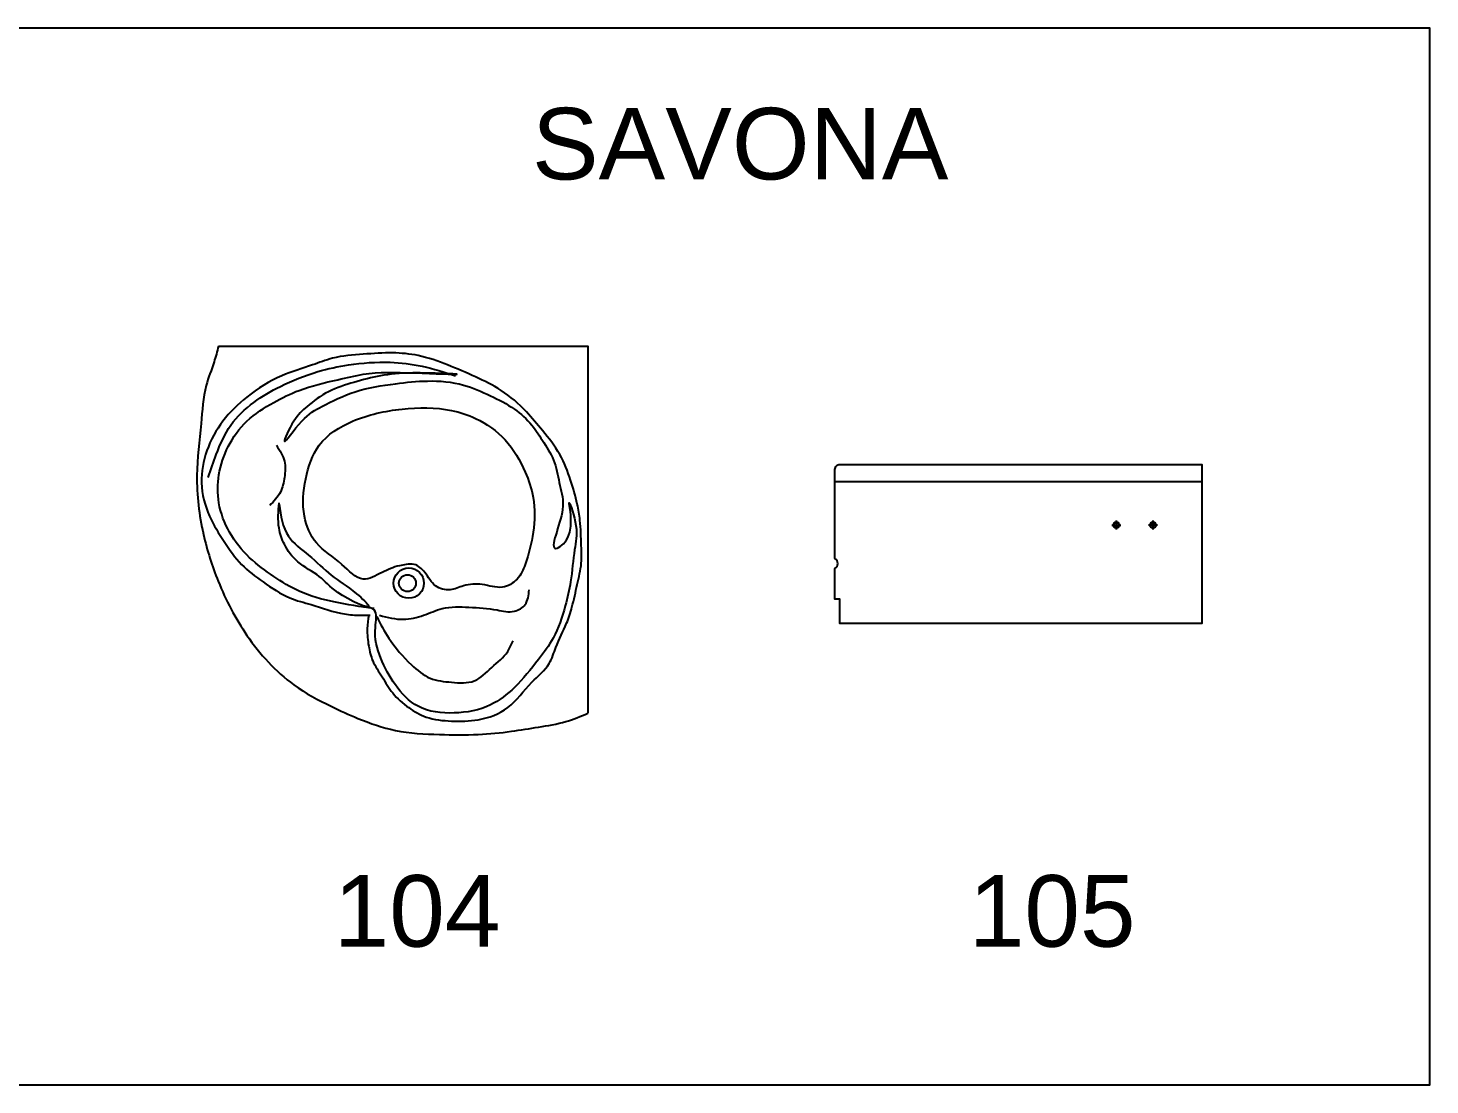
# Model space of a CAD drawing. Header units: inches. Extents: x 242965 to 445791, y 236206 to 423703.
# Drawn here: x 377195 to 382926, y 268246 to 272566 of the extents above; entities that cross this region are included whole.
import ezdxf

# ---------------------------------------------------------------- set-up
doc = ezdxf.new("R2010")
doc.units = ezdxf.units.IN
doc.header["$MEASUREMENT"] = 0
doc.layers.add('2', color=181, linetype='Continuous', lineweight=20)
doc.layers.add('HATCH', color=8, linetype='Continuous')
doc.layers.add('wc', color=144, linetype='Continuous')
doc.styles.add('Vni-Helve', font='')
doc.styles.get('Vni-Helve').set_extended_font_data('VNI-Helve')

# ---------------------------------------------------------------- blocks, each defined once
blk = doc.blocks.new('105')
at = {"layer": 'HATCH', "linetype": 'Continuous'}
blk.add_lwpolyline([(-1500, 630, -0.414214), (-1480, 650), (0, 650), (0, 0), (-1480, 0), (-1480, 100), (-1500, 100), (-1500, 225), (-1500, 225, 0.587572), (-1500, 265), (-1500, 265), (-1500, 580)], format="xyb", close=True, dxfattribs=at)
at = {"layer": 'wc', "color": 7}
blk.add_lwpolyline([(-1500, 630, -0.414214), (-1480, 650), (0, 650), (0, 0), (-1480, 0), (-1480, 100), (-1500, 100), (-1500, 225), (-1500, 225, 0.587572), (-1500, 265), (-1500, 265), (-1500, 580)], format="xyb", close=True, dxfattribs=at)
at = {"layer": 'wc'}
for points in [[(-1500, 580), (0, 580)], [(-368.4, 402.5), (-331.5, 402.5)], [(-365.4, 402.5), (-334.5, 402.5)], [(-350, 421), (-350, 384.1)], [(-350, 417.9), (-350, 387.1)], [(-181.5, 402.5), (-218.4, 402.5)], [(-184.5, 402.5), (-215.4, 402.5)], [(-200, 421), (-200, 384.1)], [(-200, 417.9), (-200, 387.1)]]:
    blk.add_lwpolyline(points, dxfattribs=at)
blk.add_lwpolyline([(-208.8, 411, 0.001835), (-208.8, 410.8)], format="xyb", dxfattribs=at)
for centre, radius in [((-350, 402.5), 12.6), ((-350, 402.5), 10.5), ((-200, 402.5), 12.6), ((-200, 402.5), 10.5)]:
    blk.add_circle(centre, radius, dxfattribs=at)
blk = doc.blocks.new('104')
at = {"layer": 'HATCH', "linetype": 'Continuous'}
blk.add_lwpolyline([(-1510.6, 0), (0, 0), (0, -1500.1)], dxfattribs=at)
blk.add_spline([(-1510.6, 0), (-1528.7, -64.2), (-1560.5, -160.6), (-1581.8, -316), (-1598.7, -528.2), (-1571.6, -769.9), (-1511.5, -960.8), (-1394, -1181.7), (-1306.5, -1291.1), (-1202.6, -1384.1), (-1049.6, -1471.7), (-940.2, -1520.9), (-787.2, -1570.1), (-606.8, -1586.6), (-448.3, -1586.6), (-312.9, -1573.7), (-201.8, -1556.4), (-90.7, -1534.1), (0, -1500.1)], degree=3, dxfattribs=at)
at = {"layer": 'wc', "color": 7, "ltscale": 3}
blk.add_lwpolyline([(-1510.6, 0), (0, 0), (0, -1500.1)], dxfattribs=at)
at = {"layer": 'wc'}
for centre, radius in [((-732.5, -968.3), 61.9), ((-738, -968.3), 34.6)]:
    blk.add_circle(centre, radius, dxfattribs=at)
at = {"layer": 'wc', "color": 7, "ltscale": 3}
blk.add_spline([(-1510.6, 0), (-1528.7, -64.2), (-1560.5, -160.6), (-1581.8, -316), (-1598.7, -528.2), (-1571.6, -769.9), (-1511.5, -960.8), (-1394, -1181.7), (-1306.5, -1291.1), (-1202.6, -1384.1), (-1049.6, -1471.7), (-940.2, -1520.9), (-787.2, -1570.1), (-606.8, -1586.6), (-448.3, -1586.6), (-312.9, -1573.7), (-201.8, -1556.4), (-90.7, -1534.1), (0, -1500.1)], degree=3, dxfattribs=at)
at = {"layer": 'wc'}
for points in [[(-896.5, -1099.6), (-902, -1154.4), (-896.5, -1225.5), (-880.1, -1285.7), (-841.8, -1351.3), (-798.1, -1417), (-732.5, -1477.1), (-661.4, -1515.4), (-557.6, -1531.8), (-448.3, -1526.4), (-328, -1477.1), (-229.6, -1373.2), (-158.5, -1296.6), (-131.2, -1231), (-87.5, -1132.5), (-65.6, -1066.8), (-43.7, -973.8), (-27.3, -886.3), (-27.3, -815.2), (-32.8, -711.2), (-43.7, -645.6), (-71.1, -547.1), (-114.8, -443.1), (-185.9, -344.7), (-251.5, -268.1), (-355.3, -180.5), (-459.2, -125.8), (-574, -76.6), (-694.2, -38.3), (-798.1, -27.4), (-918.4, -32.8), (-1044.1, -49.2), (-1126.1, -76.6), (-1251.8, -120.4), (-1394, -207.9), (-1492.4, -306.4), (-1558, -426.7), (-1579.8, -558), (-1547, -694.8), (-1486.9, -798.8), (-1415.8, -891.8), (-1328.4, -962.9), (-1219, -1028.5), (-1131.6, -1055.9), (-994.9, -1094.2), (-929.3, -1099.6), (-891, -1099.6)], [(-1552.5, -536.1), (-1519.7, -443.1), (-1459.6, -322.8), (-1366.6, -229.8), (-1257.3, -164.1), (-1104.2, -103.9), (-978.5, -76.6), (-809, -65.7), (-677.8, -82.1), (-541.2, -120.4)], [(-874.6, -1072.3), (-1038.6, -1044.9), (-1180.8, -1001.2), (-1284.6, -941), (-1383, -864.4), (-1465, -760.5), (-1508.8, -640.1), (-1508.8, -525.2), (-1470.5, -410.3), (-1394, -306.4), (-1284.6, -229.8), (-1180.8, -180.5), (-1022.2, -136.8), (-918.4, -114.9), (-705.2, -109.4), (-535.7, -114.9), (-716.1, -109.4), (-956.6, -147.7), (-1060.5, -186), (-1148, -246.2), (-1202.6, -306.4), (-1240.9, -388.4), (-1169.8, -306.4), (-1087.8, -246.2), (-951.2, -186), (-787.2, -153.2), (-656, -142.2), (-508.4, -158.7), (-399.1, -202.4), (-300.7, -257.1), (-229.6, -322.8), (-180.4, -393.9), (-136.7, -476), (-114.8, -569), (-103.9, -667.4), (-131.2, -826.1), (-82, -782.3), (-76.5, -640.1), (-49.2, -733.1), (-54.7, -831.6), (-71.1, -962.9), (-92.9, -1061.4), (-142.1, -1192.7), (-202.3, -1280.2), (-300.7, -1395.1), (-399.1, -1466.2), (-546.7, -1499), (-694.2, -1471.7), (-787.2, -1384.1), (-847.3, -1274.7), (-869.2, -1148.9), (-874.6, -1077.8), (-918.4, -1061.4)], [(-743.4, -891.8), (-710.6, -891.8), (-666.9, -924.6), (-623.2, -979.3), (-563.1, -995.7), (-508.4, -979.3), (-431.9, -973.8), (-349.9, -984.8), (-289.7, -951.9), (-256.9, -891.8), (-224.1, -760.5), (-224.1, -618.2), (-256.9, -514.3), (-338.9, -383), (-459.2, -295.4), (-557.6, -262.6), (-759.8, -257.1), (-962.1, -306.4), (-1098.8, -404.8), (-1153.4, -541.6), (-1158.9, -694.8), (-1109.7, -804.2), (-1005.8, -891.8), (-918.4, -951.9), (-841.8, -924.6), (-770.8, -897.2), (-743.4, -891.8)], [(-1273.7, -404.8), (-1240.9, -470.5), (-1240.9, -536.1), (-1257.3, -596.3), (-1301, -651)], [(-1262.8, -645.6), (-1224.5, -776.9), (-1142.5, -853.5), (-1049.6, -935.5), (-945.7, -1012.1), (-896.5, -1061.4), (-1022.2, -1006.6), (-1098.8, -941), (-1186.2, -880.8), (-1240.9, -809.7), (-1262.8, -744), (-1262.8, -640.1)], [(-852.8, -1099.6), (-754.4, -1116.1), (-672.4, -1099.6), (-595.9, -1072.3), (-486.5, -1066.8), (-371.7, -1077.8), (-300.7, -1083.2), (-256.9, -1055.9), (-240.5, -995.7)], [(-863.7, -1105.1), (-814.5, -1192.7), (-721.6, -1302.1), (-645.1, -1356.8), (-557.6, -1373.2), (-464.7, -1367.7), (-393.6, -1313), (-328, -1247.4), (-306.1, -1203.6)]]:
    blk.add_spline(points, degree=3, dxfattribs=at)

msp = doc.modelspace()

# ---------------------------------------------------------------- linework, layer by layer
at = {"layer": 'wc', "color": 3}
msp.add_lwpolyline([(377076.078, 268246.265), (382926.341, 268246.265), (382926.341, 272565.616), (377076.078, 272565.616)], close=True, dxfattribs=at)

# ---------------------------------------------------------------- block references
at = {"layer": 'wc'}
for name, p in [('104', (379484.163, 271265.368)), ('105', (381993.928, 270132.159))]:
    msp.add_blockref(name, p, dxfattribs=at)

# ---------------------------------------------------------------- texts
at = {"layer": '2', "color": 4, "style": 'Vni-Helve'}
for s, p in [('SAVONA', (379255.128, 271946.941)), ('104', (378444.682, 268811.321)), ('105', (381041.067, 268811.321))]:
    msp.add_text(s, height=292.5, dxfattribs=at).set_placement(p)

doc.saveas('drawing.dxf')
